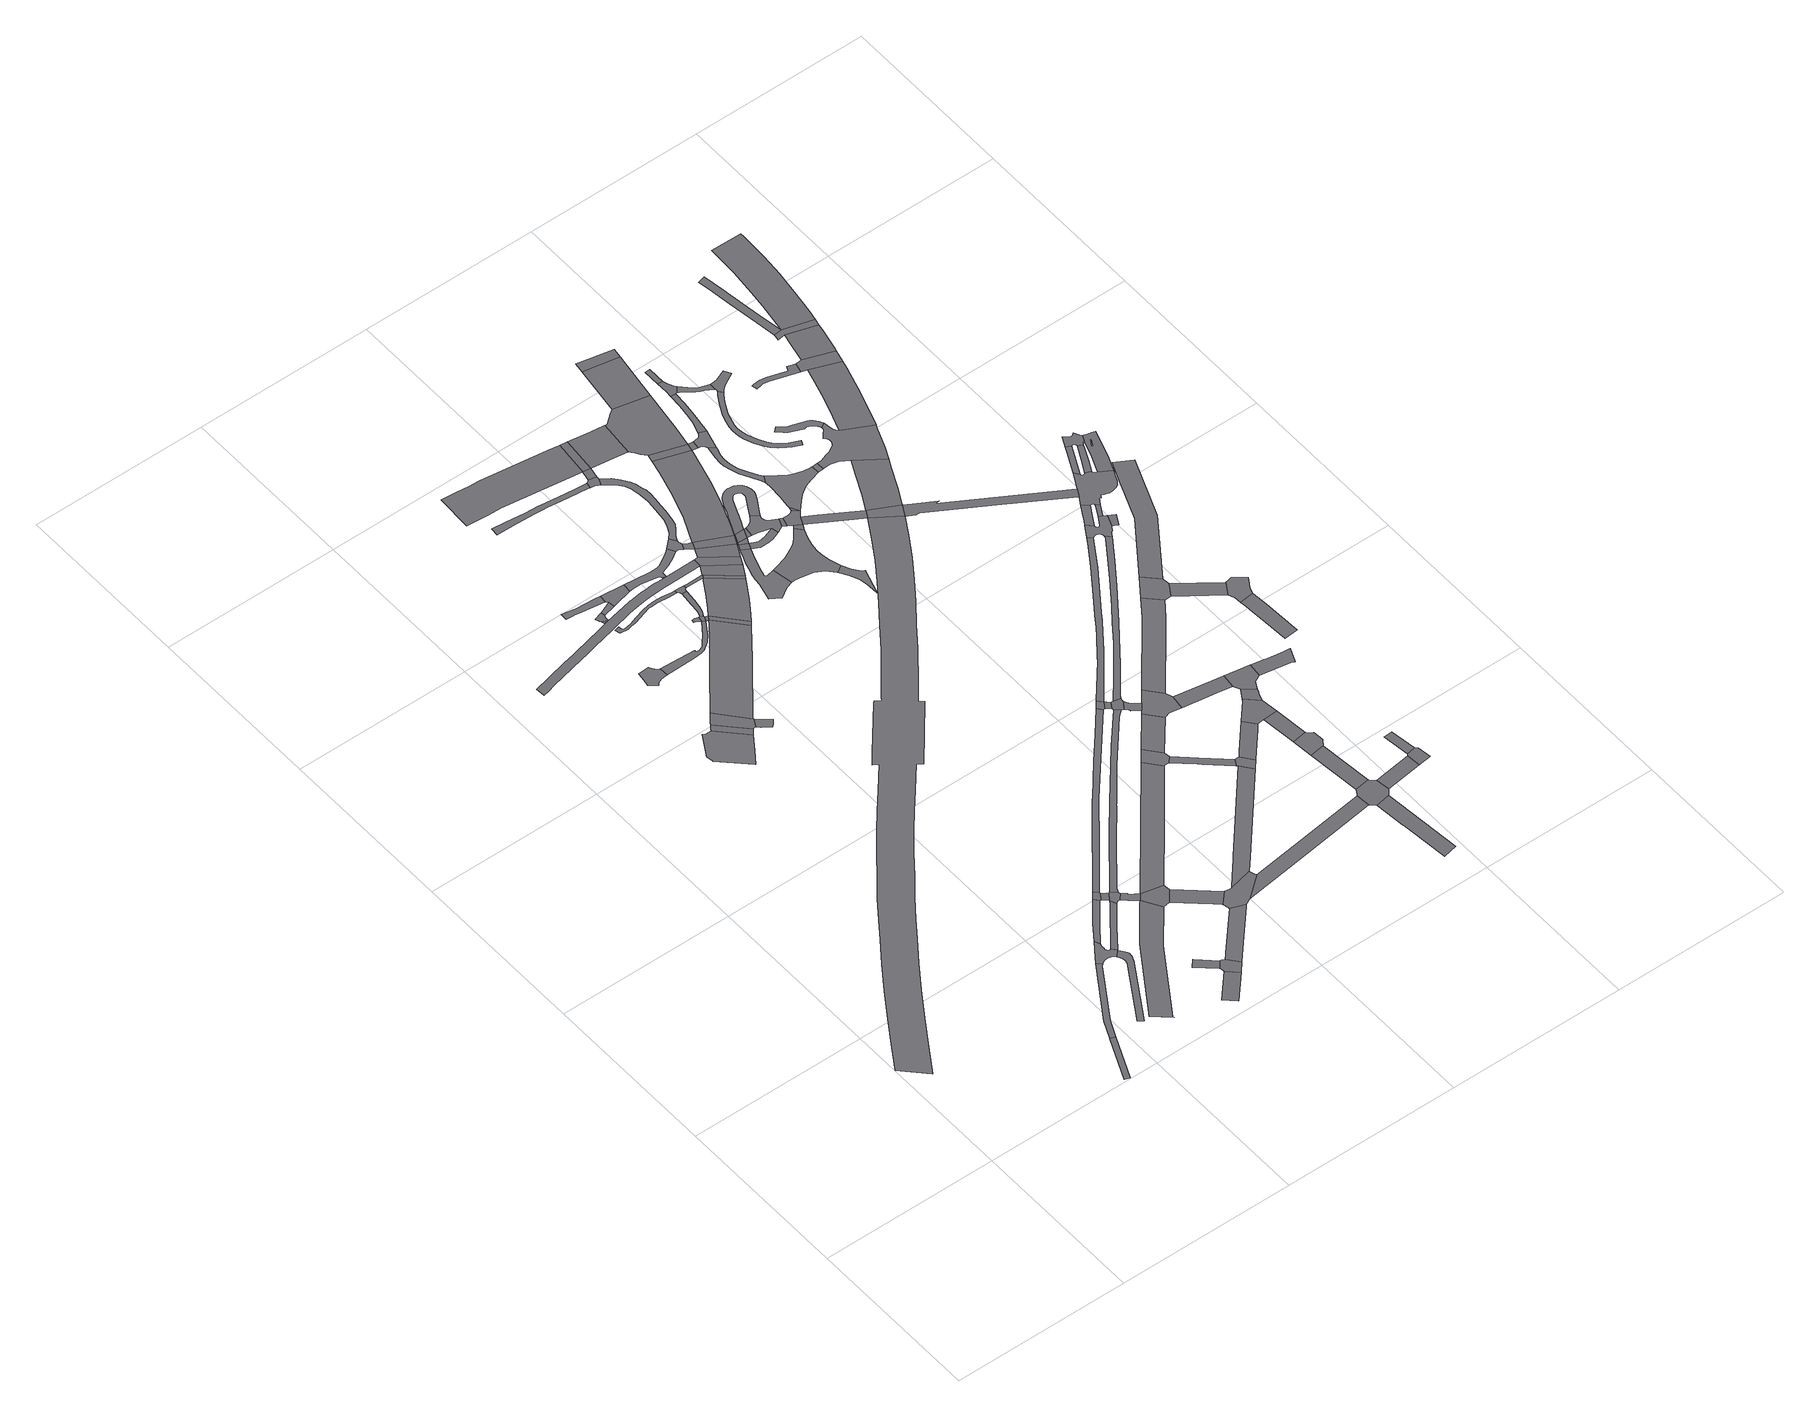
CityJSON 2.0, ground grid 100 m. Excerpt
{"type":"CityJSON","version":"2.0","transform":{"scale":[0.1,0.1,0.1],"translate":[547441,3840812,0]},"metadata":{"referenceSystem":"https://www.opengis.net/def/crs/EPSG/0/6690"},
"CityObjects":{
"road1":{"type":"Road","geometry":[{"type":"MultiSurface","lod":"1","boundaries":[[[0,1,2,3]]]}]},
"road2":{"type":"Road","attributes":{"RoadStructureAttribute.sectionType":"1"},"geometry":[{"type":"MultiSurface","lod":"1","boundaries":[[[4,5,6,0,3,7,8,9,10]]]}]},
"road3":{"type":"Road","attributes":{"RoadStructureAttribute.sectionType":"1"},"geometry":[{"type":"MultiSurface","lod":"1","boundaries":[[[11,12,13,14,15,16,17,18,19,20,21,22,23,24,25,26,27]]]}]},
"road4":{"type":"Road","geometry":[{"type":"MultiSurface","lod":"1","boundaries":[[[28,29,4,10,30,31,32,33,34,20,19,35,36,37,38,39,40,41,42,43,44,45,46]]]}]},
"road5":{"type":"Road","geometry":[{"type":"MultiSurface","lod":"1","boundaries":[[[47,48,49,50,51,52,53,54,55,56,57]]]}]},
"road6":{"type":"Road","attributes":{"function":"3","RoadStructureAttribute.sectionType":"1"},"geometry":[{"type":"MultiSurface","lod":"1","boundaries":[[[58,59,60,61,62,63,64,65,66,67]]]}]},
"road7":{"type":"Road","attributes":{"RoadStructureAttribute.sectionType":"1"},"geometry":[{"type":"MultiSurface","lod":"1","boundaries":[[[68,69,70,28,46,71,72,73,74,75]]]}]},
"road8":{"type":"Road","attributes":{"RoadStructureAttribute.sectionType":"1"},"geometry":[{"type":"MultiSurface","lod":"1","boundaries":[[[76,77,78,79]]]}]},
"road9":{"type":"Road","geometry":[{"type":"MultiSurface","lod":"1","boundaries":[[[80,81,82,83,84,36,35,85,86,87,88,89,90]]]}]},
"road10":{"type":"Road","attributes":{"RoadStructureAttribute.sectionType":"1"},"geometry":[{"type":"MultiSurface","lod":"1","boundaries":[[[91,92,57,56,93]]]}]},
"road11":{"type":"Road","attributes":{"RoadStructureAttribute.sectionType":"1"},"geometry":[{"type":"MultiSurface","lod":"1","boundaries":[[[94,95,91,93,96,97,98,99,100]]]}]},
"road12":{"type":"Road","geometry":[{"type":"MultiSurface","lod":"1","boundaries":[[[101,102,103,104]]]}]},
"road13":{"type":"Road","geometry":[{"type":"MultiSurface","lod":"1","boundaries":[[[105,106,107,108,109,110,111,112,113,114,115,116]]]}]},
"road14":{"type":"Road","geometry":[{"type":"MultiSurface","lod":"1","boundaries":[[[117,118,104,103,119,120,76,79,121,122]]]}]},
"road15":{"type":"Road","geometry":[{"type":"MultiSurface","lod":"1","boundaries":[[[123,124,68,75,125,126,127,128,129]]]}]},
"road16":{"type":"Road","attributes":{"function":"1","RoadStructureAttribute.sectionType":"7"},"geometry":[{"type":"MultiSurface","lod":"1","boundaries":[[[130,131,132,133,134,135,136,137,138,139,140,141,142,143,144,145,146,147,148,149,150,151,152,153,154,155,156,157,158,159,160,161,162,163,164,165,166,167,168,169,170,171,172,173,174,175,176,177,178,179,180,181,182,183,184,185,186,187,188,189,190,191]]]}]},
"road17":{"type":"Road","geometry":[{"type":"MultiSurface","lod":"1","boundaries":[[[192,193,194,195,196,99,98]]]}]},
"road18":{"type":"Road","geometry":[{"type":"MultiSurface","lod":"1","boundaries":[[[197,127,126,198,199,200]]]}]},
"road19":{"type":"Road","geometry":[{"type":"MultiSurface","lod":"1","boundaries":[[[201,202,200,199,203,204,80,90,205,206,207,208]]]}]},
"road20":{"type":"Road","geometry":[{"type":"MultiSurface","lod":"1","boundaries":[[[209,210,211,207,206,212,213,214,58,215]]]}]},
"road21":{"type":"Road","geometry":[{"type":"MultiSurface","lod":"1","boundaries":[[[216,217,218]]]}]},
"road22":{"type":"Road","attributes":{"RoadStructureAttribute.sectionType":"7"},"geometry":[{"type":"MultiSurface","lod":"1","boundaries":[[[219,220,221,222,223,224,225,226,227,228,229,230,231,232,233,234,235,236,237,238,239,240,241,242,243,244,245,246,247,248,249,250,251,252,253,254,255,256,257,258,259,260,261,262,263]]]}]},
"road23":{"type":"Road","geometry":[{"type":"MultiSurface","lod":"1","boundaries":[[[264,265,266,216,218,267,268]]]}]},
"road24":{"type":"Road","attributes":{"RoadStructureAttribute.sectionType":"1"},"geometry":[{"type":"MultiSurface","lod":"1","boundaries":[[[269,270,271,272,273,274,275,276,277,278]]]}]},
"road25":{"type":"Road","geometry":[{"type":"MultiSurface","lod":"1","boundaries":[[[215,58,67,279,280,281,282,283,284,285]]]}]},
"road26":{"type":"Road","attributes":{"RoadStructureAttribute.sectionType":"1"},"geometry":[{"type":"MultiSurface","lod":"1","boundaries":[[[286,287,288,122,121,289,290,291,292,293]]]}]},
"road27":{"type":"Road","attributes":{"RoadStructureAttribute.sectionType":"1"},"geometry":[{"type":"MultiSurface","lod":"1","boundaries":[[[294,295,264,268,296]]]}]},
"road28":{"type":"Road","attributes":{"RoadStructureAttribute.sectionType":"1"},"geometry":[{"type":"MultiSurface","lod":"1","boundaries":[[[297,298,299,300,301,302,303,304,305,116,115,306,307,308,309,310,311,312,313]]]}]},
"road29":{"type":"Road","attributes":{"RoadStructureAttribute.sectionType":"1"},"geometry":[{"type":"MultiSurface","lod":"1","boundaries":[[[314,315,316,317,318,94,100,319,320]]]}]},
"road30":{"type":"Road","attributes":{"RoadStructureAttribute.sectionType":"1"},"geometry":[{"type":"MultiSurface","lod":"1","boundaries":[[[282,281,321,322,323]]]}]},
"road31":{"type":"Road","attributes":{"RoadStructureAttribute.sectionType":"1"},"geometry":[{"type":"MultiSurface","lod":"1","boundaries":[[[324,325,326,327,328,329,330,331,332,333,334,335,336,337,338,339,340,341,342,343,344,345,346,347]]]}]},
"road32":{"type":"Road","geometry":[{"type":"MultiSurface","lod":"1","boundaries":[[[278,277,294,296,348,349,350]]]}]},
"road33":{"type":"Road","geometry":[{"type":"MultiSurface","lod":"1","boundaries":[[[351,352,353,354,297,355]]]}]},
"road34":{"type":"Road","geometry":[{"type":"MultiSurface","lod":"1","boundaries":[[[356,355,297,313,357,358]]]}]},
"road35":{"type":"Road","geometry":[{"type":"MultiSurface","lod":"1","boundaries":[[[357,313,359,314,360]]]}]},
"road36":{"type":"Road","geometry":[{"type":"MultiSurface","lod":"1","boundaries":[[[361,362,363,364,323,322,365,366,286,293,367,368]]]}]},
"road37":{"type":"Road","attributes":{"RoadStructureAttribute.sectionType":"1"},"geometry":[{"type":"MultiSurface","lod":"1","boundaries":[[[369,370,371,372,356,358,373,374,375,376]]]}]},
"road38":{"type":"Road","geometry":[{"type":"MultiSurface","lod":"1","boundaries":[[[360,314,320,377]]]}]},
"road39":{"type":"Road","geometry":[{"type":"MultiSurface","lod":"1","boundaries":[[[378,347,346,379,369,376,380,381,382]]]}]},
"road40":{"type":"Road","attributes":{"RoadStructureAttribute.sectionType":"1"},"geometry":[{"type":"MultiSurface","lod":"1","boundaries":[[[383,384,385,386,387,388,389,123,129,390,391,392,393,394,395]]]}]},
"road41":{"type":"Road","attributes":{"function":"3","RoadStructureAttribute.sectionType":"1"},"geometry":[{"type":"MultiSurface","lod":"1","boundaries":[[[396,397,215,285,398,399]]]}]},
"road42":{"type":"Road","attributes":{"RoadStructureAttribute.sectionType":"1"},"geometry":[{"type":"MultiSurface","lod":"1","boundaries":[[[400,401,402,403,404,405,406,350,349,407,408,409,410,411,412,413,414,415,416,417,418]]]}]},
"road43":{"type":"Road","attributes":{"RoadStructureAttribute.sectionType":"1"},"geometry":[{"type":"MultiSurface","lod":"1","boundaries":[[[419,420,421,422,423,424,425,426,427,428,429,430,431,432,433,434,435,436]]]}]},
"road44":{"type":"Road","geometry":[{"type":"MultiSurface","lod":"1","boundaries":[[[437,438,439,440,441,442,443,444,201,208,445,446,447,448,449,450,451,452,453,454,455]]]}]},
"road45":{"type":"Road","attributes":{"RoadStructureAttribute.sectionType":"1"},"geometry":[{"type":"MultiSurface","lod":"1","boundaries":[[[456,382,381,457,458,459]]]}]},
"road46":{"type":"Road","attributes":{"RoadStructureAttribute.sectionType":"1"},"geometry":[{"type":"MultiSurface","lod":"1","boundaries":[[[458,460,461,462,360,377,463,464,465,466]]]}]},
"road47":{"type":"Road","attributes":{"RoadStructureAttribute.sectionType":"1"},"geometry":[{"type":"MultiSurface","lod":"1","boundaries":[[[467,468,469,470,471,472,473,474,475,476]]]}]},
"road48":{"type":"Road","geometry":[{"type":"MultiSurface","lod":"1","boundaries":[[[459,458,466,477]]]}]},
"road49":{"type":"Road","geometry":[{"type":"MultiSurface","lod":"1","boundaries":[[[478,479,480,400,418,481,482,483,484,485,486]]]}]},
"road50":{"type":"Road","attributes":{"RoadStructureAttribute.sectionType":"1"},"geometry":[{"type":"MultiSurface","lod":"1","boundaries":[[[262,487,459,477,488,489]]]}]},
"road51":{"type":"Road","attributes":{"RoadStructureAttribute.sectionType":"1"},"geometry":[{"type":"MultiSurface","lod":"1","boundaries":[[[490,483,482,491,492]]]}]},
"road52":{"type":"Road","geometry":[{"type":"MultiSurface","lod":"1","boundaries":[[[493,494,263,262,489,495,496]]]}]},
"road53":{"type":"Road","attributes":{"RoadStructureAttribute.sectionType":"1"},"geometry":[{"type":"MultiSurface","lod":"1","boundaries":[[[497,498,499,500,363,362,501,502]]]}]},
"road54":{"type":"Road","geometry":[{"type":"MultiSurface","lod":"1","boundaries":[[[491,493,496,503]]]}]},
"road55":{"type":"Road","attributes":{"RoadStructureAttribute.sectionType":"1"},"geometry":[{"type":"MultiSurface","lod":"1","boundaries":[[[504,505,506,507,508,509,510,511,512,513,514,515,516,517,518,519,520,521,522,523,524,525,526,527]]]}]},
"road56":{"type":"Road","geometry":[{"type":"MultiSurface","lod":"1","boundaries":[[[528,529,436,435,530,531,532,533]]]}]},
"road57":{"type":"Road","attributes":{"RoadStructureAttribute.sectionType":"1"},"geometry":[{"type":"MultiSurface","lod":"1","boundaries":[[[534,535,536,368,367,537,538]]]}]},
"road58":{"type":"Road","attributes":{"RoadStructureAttribute.sectionType":"1"},"geometry":[{"type":"MultiSurface","lod":"1","boundaries":[[[539,540,541,542,543,544,545,546,547,548,549,550,551,552,532,531,553,554,555,556,557,558,559,560,561,562,563,564,478,486]]]}]},
"road59":{"type":"Road","geometry":[{"type":"MultiSurface","lod":"1","boundaries":[[[492,491,503,565]]]}]},
"road60":{"type":"Road","attributes":{"RoadStructureAttribute.sectionType":"1"},"geometry":[{"type":"MultiSurface","lod":"1","boundaries":[[[475,528,533,566]]]}]},
"road61":{"type":"Road","geometry":[{"type":"MultiSurface","lod":"1","boundaries":[[[567,396,399,568,569,570,571,572]]]}]},
"road62":{"type":"Road","geometry":[{"type":"MultiSurface","lod":"1","boundaries":[[[573,504,527,574]]]}]},
"road63":{"type":"Road","attributes":{"RoadStructureAttribute.sectionType":"7"},"geometry":[{"type":"MultiSurface","lod":"1","boundaries":[[[575,565,503,576]]]}]},
"road64":{"type":"Road","geometry":[{"type":"MultiSurface","lod":"1","boundaries":[[[476,475,566,577]]]}]},
"road65":{"type":"Road","attributes":{"RoadStructureAttribute.sectionType":"1"},"geometry":[{"type":"MultiSurface","lod":"1","boundaries":[[[576,573,574,578,579,580]]]}]},
"road66":{"type":"Road","geometry":[{"type":"MultiSurface","lod":"1","boundaries":[[[575,576,580,581,582]]]}]},
"road67":{"type":"Road","attributes":{"RoadStructureAttribute.sectionType":"7"},"geometry":[{"type":"MultiSurface","lod":"1","boundaries":[[[582,581,583,584,585]]]}]},
"road68":{"type":"Road","geometry":[{"type":"MultiSurface","lod":"1","boundaries":[[[586,587,588,589,590,591,518,517,592,593,594,595,596,597,598,599,600,601,602,603]]]}]},
"road69":{"type":"Road","attributes":{"RoadStructureAttribute.sectionType":"1"},"geometry":[{"type":"MultiSurface","lod":"1","boundaries":[[[604,605,606,607,574,527,608,609,610,611,612]]]}]},
"road70":{"type":"Road","attributes":{"RoadStructureAttribute.sectionType":"1"},"geometry":[{"type":"MultiSurface","lod":"1","boundaries":[[[613,570,569,614,615,616,617]]]}]},
"road71":{"type":"Road","attributes":{"RoadStructureAttribute.sectionType":"1"},"geometry":[{"type":"MultiSurface","lod":"1","boundaries":[[[618,619,620,621,622,492,565,623,624,625,626,627,628,629,630,631,632,633,634]]]}]},
"road72":{"type":"Road","attributes":{"function":"3","RoadStructureAttribute.sectionType":"1"},"geometry":[{"type":"MultiSurface","lod":"1","boundaries":[[[635,567,572,636]]]}]},
"road73":{"type":"Road","geometry":[{"type":"MultiSurface","lod":"1","boundaries":[[[637,383,395,638,639,640,641,642]]]}]},
"road74":{"type":"Road","attributes":{"RoadStructureAttribute.sectionType":"1"},"geometry":[{"type":"MultiSurface","lod":"1","boundaries":[[[643,577,566,644,645,646]]]}]},
"road75":{"type":"Road","attributes":{"RoadStructureAttribute.sectionType":"1"},"geometry":[{"type":"MultiSurface","lod":"1","boundaries":[[[647,648,649,650,651,652,653,597,596]]]}]},
"road76":{"type":"Road","attributes":{"RoadStructureAttribute.sectionType":"1"},"geometry":[{"type":"MultiSurface","lod":"1","boundaries":[[[654,642,641,655,656,657,658]]]}]},
"road77":{"type":"Road","geometry":[{"type":"MultiSurface","lod":"1","boundaries":[[[659,660,661,662,663,585,584,664,665,666,604,612,667,668,669,670,671,672,673,674,675]]]}]},
"road78":{"type":"Road","geometry":[{"type":"MultiSurface","lod":"1","boundaries":[[[676,677,658,657,678,679,437,455,680,681,682,683,684]]]}]},
"road79":{"type":"Road","attributes":{"RoadStructureAttribute.sectionType":"7"},"geometry":[{"type":"MultiSurface","lod":"1","boundaries":[[[685,686,687,688,689,690,691,692,693,694,695,696,697,698,699,700,701,702,703,704,705,706,707,708,709,710,575,582,711,712,713,714,715,716,717,718,719,720,721,722,723,724,725,726,659,675]]]}]},
"road80":{"type":"Road","attributes":{"RoadStructureAttribute.sectionType":"1"},"geometry":[{"type":"MultiSurface","lod":"1","boundaries":[[[727,728,729,730,681,680,731,732,733,734,735,736]]]}]},
"road81":{"type":"Road","geometry":[{"type":"MultiSurface","lod":"1","boundaries":[[[617,616,497,502,737,738]]]}]},
"road82":{"type":"Road","geometry":[{"type":"MultiSurface","lod":"1","boundaries":[[[739,668,667,740,741]]]}]},
"road83":{"type":"Road","attributes":{"RoadStructureAttribute.sectionType":"1"},"geometry":[{"type":"MultiSurface","lod":"1","boundaries":[[[742,586,603,743]]]}]},
"road84":{"type":"Road","geometry":[{"type":"MultiSurface","lod":"1","boundaries":[[[744,745,746,741,740,742,743,747,748]]]}]},
"road85":{"type":"Road","geometry":[{"type":"MultiSurface","lod":"1","boundaries":[[[749,736,735,635,636,750,751,752,753,754,755]]]}]},
"road86":{"type":"Road","geometry":[{"type":"MultiSurface","lod":"1","boundaries":[[[756,618,634,757]]]}]},
"road87":{"type":"Road","attributes":{"RoadStructureAttribute.sectionType":"1"},"geometry":[{"type":"MultiSurface","lod":"1","boundaries":[[[758,744,748]]]}]},
"road88":{"type":"Road","attributes":{"RoadStructureAttribute.sectionType":"1"},"geometry":[{"type":"MultiSurface","lod":"1","boundaries":[[[759,760,761,738,737,762,763,764]]]}]},
"road89":{"type":"Road","attributes":{"RoadStructureAttribute.sectionType":"1"},"geometry":[{"type":"MultiSurface","lod":"1","boundaries":[[[765,766,767,768,769,770,771,772,773]]]}]},
"road90":{"type":"Road","geometry":[{"type":"MultiSurface","lod":"1","boundaries":[[[774,775,776,777,646,645,778,779,756,757,780,781]]]}]},
"road91":{"type":"Road","attributes":{"RoadStructureAttribute.sectionType":"1"},"geometry":[{"type":"MultiSurface","lod":"1","boundaries":[[[757,634,782,783]]]}]},
"road92":{"type":"Road","attributes":{"RoadStructureAttribute.sectionType":"7"},"geometry":[{"type":"MultiSurface","lod":"1","boundaries":[[[784,785,747,743,786,787,130,788]]]}]},
"road93":{"type":"Road","geometry":[{"type":"MultiSurface","lod":"1","boundaries":[[[789,790,791,792,534,538,793,766,765,794,795,796]]]}]},
"road94":{"type":"Road","attributes":{"RoadStructureAttribute.sectionType":"1"},"geometry":[{"type":"MultiSurface","lod":"1","boundaries":[[[797,798,799,800,801,802,803,804,805,806,807,808,809,810,811,812,813,814]]]}]},
"road95":{"type":"Road","attributes":{"RoadStructureAttribute.sectionType":"1"},"geometry":[{"type":"MultiSurface","lod":"1","boundaries":[[[815,816,791,790]]]}]},
"road96":{"type":"Road","geometry":[{"type":"MultiSurface","lod":"1","boundaries":[[[817,818,819,820,821,783,782,822,823,797,814,824,825]]]}]},
"road97":{"type":"Road","geometry":[{"type":"MultiSurface","lod":"1","boundaries":[[[826,827,828,829,830,831,806,805,832,833,834,758,748,835,836,837,838,839,840]]]}]},
"road98":{"type":"Road","attributes":{"RoadStructureAttribute.sectionType":"1"},"geometry":[{"type":"MultiSurface","lod":"1","boundaries":[[[841,752,751,842,843,844,845,846]]]}]},
"road99":{"type":"Road","geometry":[{"type":"MultiSurface","lod":"1","boundaries":[[[847,848,849,816,815,850,851,852]]]}]},
"road100":{"type":"Road","attributes":{"RoadStructureAttribute.sectionType":"1"},"geometry":[{"type":"MultiSurface","lod":"1","boundaries":[[[853,854,759,764,855,856,857]]]}]},
"road101":{"type":"Road","attributes":{"RoadStructureAttribute.sectionType":"1"},"geometry":[{"type":"MultiSurface","lod":"1","boundaries":[[[856,855,858,849,848]]]}]},
"road102":{"type":"Road","attributes":{"RoadStructureAttribute.sectionType":"1"},"geometry":[{"type":"MultiSurface","lod":"1","boundaries":[[[859,774,781,860,861,862]]]}]},
"road103":{"type":"Road","attributes":{"RoadStructureAttribute.sectionType":"1"},"geometry":[{"type":"MultiSurface","lod":"1","boundaries":[[[863,864,865,866,817,825,867,868,869]]]}]},
"road104":{"type":"Road","attributes":{"RoadStructureAttribute.sectionType":"1"},"geometry":[{"type":"MultiSurface","lod":"1","boundaries":[[[870,871,872,873,874,875,876,877,878,637,642,879,880,881,882,883,884]]]}]},
"road105":{"type":"Road","geometry":[{"type":"MultiSurface","lod":"1","boundaries":[[[788,130,191,885]]]}]},
"road106":{"type":"Road","attributes":{"RoadStructureAttribute.sectionType":"1"},"geometry":[{"type":"MultiSurface","lod":"1","boundaries":[[[886,796,795,887]]]}]},
"road107":{"type":"Road","attributes":{"function":"3","RoadStructureAttribute.sectionType":"1"},"geometry":[{"type":"MultiSurface","lod":"1","boundaries":[[[888,889,749,755,890,891,892]]]}]},
"road108":{"type":"Road","geometry":[{"type":"MultiSurface","lod":"1","boundaries":[[[893,859,862,894]]]}]},
"road109":{"type":"Road","geometry":[{"type":"MultiSurface","lod":"1","boundaries":[[[895,896,853,857,897,898,899,900,901]]]}]},
"road110":{"type":"Road","attributes":{"RoadStructureAttribute.sectionType":"1"},"geometry":[{"type":"MultiSurface","lod":"1","boundaries":[[[902,903,840,839,904]]]}]},
"road111":{"type":"Road","geometry":[{"type":"MultiSurface","lod":"1","boundaries":[[[905,906,907,908,909,910,911,912,684,683,913,914,915,916,917,918,919]]]}]},
"road112":{"type":"Road","geometry":[{"type":"MultiSurface","lod":"1","boundaries":[[[920,921,863,869,922,923,924,925,926,927,928]]]}]},
"road113":{"type":"Road","geometry":[{"type":"MultiSurface","lod":"1","boundaries":[[[929,930,920,928]]]}]},
"road114":{"type":"Road","geometry":[{"type":"MultiSurface","lod":"1","boundaries":[[[846,845,931,895,901,932,933,934,935,936,937]]]}]},
"road115":{"type":"Road","attributes":{"RoadStructureAttribute.sectionType":"1"},"geometry":[{"type":"MultiSurface","lod":"1","boundaries":[[[938,939,940,941,942,943,944,945,946,947,948,949,950,951,952,953,954,955,956,957,958,959,960,961,962,963,964,965,966,967,968,969]]]}]},
"road116":{"type":"Road","attributes":{"function":"1","RoadStructureAttribute.sectionType":"7"},"geometry":[{"type":"MultiSurface","lod":"1","boundaries":[[[970,971,972,973,788,885,974,975,976,977]]]}]},
"road117":{"type":"Road","attributes":{"RoadStructureAttribute.sectionType":"1"},"geometry":[{"type":"MultiSurface","lod":"1","boundaries":[[[978,979,980,981,924,923,982,983,984,985,986,987,988,989,990,991]]]}]},
"road118":{"type":"Road","geometry":[{"type":"MultiSurface","lod":"1","boundaries":[[[992,993,886,887,994,995]]]}]},
"road119":{"type":"Road","geometry":[{"type":"MultiSurface","lod":"1","boundaries":[[[996,997,993,992]]]}]},
"road120":{"type":"Road","attributes":{"RoadStructureAttribute.sectionType":"1"},"geometry":[{"type":"MultiSurface","lod":"1","boundaries":[[[998,999,1000,1001,1002,1003,1004,1005,1006,1007,1008,1009,1010,1011,1012,1013,1014,1015,1016,1017,1018,1019,1020]]]}]},
"road121":{"type":"Road","geometry":[{"type":"MultiSurface","lod":"1","boundaries":[[[1021,1022,1023,1024,1020,1019,1025,1026,1027,1028,1029,1030,1031,1032,1033,1034,902,904,1035,1036,970,977,1037,1038,1039,1040]]]}]},
"road122":{"type":"Road","geometry":[{"type":"MultiSurface","lod":"1","boundaries":[[[1041,1042,1043,1044,1045,1046,1047,991,990,1048,938,969]]]}]},
"road123":{"type":"Road","attributes":{"RoadStructureAttribute.sectionType":"1"},"geometry":[{"type":"MultiSurface","lod":"1","boundaries":[[[1049,1050,1051,1052,1053,1054,937,936,1055,1056,1057]]]}]},
"road124":{"type":"Road","geometry":[{"type":"MultiSurface","lod":"1","boundaries":[[[1058,888,892,1059,1060,1061,1062,1063,1064,1065]]]}]},
"road125":{"type":"Road","attributes":{"RoadStructureAttribute.sectionType":"7"},"geometry":[{"type":"MultiSurface","lod":"1","boundaries":[[[1066,1067,1068,1069,885,191,1070,1071,1072,1073,1074,1075,1076,1077,1078]]]}]},
"road126":{"type":"Road","attributes":{"RoadStructureAttribute.sectionType":"1"},"geometry":[{"type":"MultiSurface","lod":"1","boundaries":[[[1079,1080,1081,1082,1083,1084,1085,1086,1087,1088,1089,1090,1091]]]}]},
"road127":{"type":"Road","attributes":{"RoadStructureAttribute.sectionType":"1"},"geometry":[{"type":"MultiSurface","lod":"1","boundaries":[[[1062,1061,1092,1093]]]}]},
"road128":{"type":"Road","geometry":[{"type":"MultiSurface","lod":"1","boundaries":[[[1094,1095,1096,1097,1098,1099,1100,1101,870,884,1102,1103,1104,1105,1106,1107,1108,1109,905,919,1110,1111,1112,1113,1114]]]}]},
"road129":{"type":"Road","attributes":{"function":"1","RoadStructureAttribute.sectionType":"7"},"geometry":[{"type":"MultiSurface","lod":"1","boundaries":[[[1115,1116,1117,1118,1119,1040,1039,1120,1121,1122,1123]]]}]},
"road130":{"type":"Road","attributes":{"RoadStructureAttribute.sectionType":"1"},"geometry":[{"type":"MultiSurface","lod":"1","boundaries":[[[1124,1125,1126,1127,1128,1129,1130,1131]]]}]},
"road131":{"type":"Road","attributes":{"RoadStructureAttribute.sectionType":"1"},"geometry":[{"type":"MultiSurface","lod":"1","boundaries":[[[1132,1133,1134,1101,1100,1135,1136]]]}]},
"road132":{"type":"Road","geometry":[{"type":"MultiSurface","lod":"1","boundaries":[[[1137,1138,1093,1092,1139,1126,1125,1140,1141,1142]]]}]},
"road133":{"type":"Road","geometry":[{"type":"MultiSurface","lod":"1","boundaries":[[[1143,1144,1145,1113,1112]]]}]},
"road134":{"type":"Road","geometry":[{"type":"MultiSurface","lod":"1","boundaries":[[[1146,1147,1094,1114,1148]]]}]},
"road135":{"type":"Road","geometry":[{"type":"MultiSurface","lod":"1","boundaries":[[[1149,1150,1151,1091,1090,1115,1123,1152]]]}]},
"road136":{"type":"Road","attributes":{"function":"3","RoadStructureAttribute.sectionType":"1"},"geometry":[{"type":"MultiSurface","lod":"1","boundaries":[[[1153,1154,1155,1156,1058,1065,1157,1158]]]}]},
"road137":{"type":"Road","geometry":[{"type":"MultiSurface","lod":"1","boundaries":[[[1159,1160,1161,1149,1152,1162,1163,1164]]]}]},
"road138":{"type":"Road","attributes":{"RoadStructureAttribute.sectionType":"1"},"geometry":[{"type":"MultiSurface","lod":"1","boundaries":[[[1165,1166,1167,1168,1169,1170,1171,1172,1173,1174]]]}]},
"road139":{"type":"Road","geometry":[{"type":"MultiSurface","lod":"1","boundaries":[[[1175,1078,1077,1132,1136,1176,1177,1178,1179,1146,1148,1180,1181,1182,1183,1184,1185,1186,1187,1188,1189,1190,1191,1192,1193,1194,1195,1196,1197,1198,1199,1200,1201,1202,1203,1204,1205,1206,1207,1208,1209,1210,1211,1212]]]}]},
"road140":{"type":"Road","geometry":[{"type":"MultiSurface","lod":"1","boundaries":[[[1174,1173,1213,1214,1159,1164,1215]]]}]},
"road141":{"type":"Road","attributes":{"RoadStructureAttribute.sectionType":"1"},"geometry":[{"type":"MultiSurface","lod":"1","boundaries":[[[1216,1217,1218,1175,1212,1219,1220,1221,1222]]]}]},
"road142":{"type":"Road","geometry":[{"type":"MultiSurface","lod":"1","boundaries":[[[1223,1224,1225,1201,1200,1226,1227,1228,1229,1230,1231]]]}]},
"road143":{"type":"Road","attributes":{"function":"1","RoadStructureAttribute.sectionType":"7"},"geometry":[{"type":"MultiSurface","lod":"1","boundaries":[[[1232,1233,1234,1235,1236,1237,1174,1215,1238,1239,1240,1241,1242,1243]]]}]},
"road144":{"type":"Road","geometry":[{"type":"MultiSurface","lod":"1","boundaries":[[[1244,1216,1222,1245,1246,1247,1248,1249,1250,1251,1252,1223,1231,1253,1254,1255,1256,1257,1258,1259,1260,1261,1262,1263,1264,1265,1266]]]}]},
"road145":{"type":"Road","geometry":[{"type":"MultiSurface","lod":"1","boundaries":[[[1267,1268,1195,1194,1269,1270,1271,1272,1273,1274,1275,1259,1258],[1276,1277,1278,1279]]]}]}
},
"vertices":[
[925,264,0],[815,16,0],[842,6,0],[953,254,0],
[1172,679,0],[971,368,0],[926,266,0],[998,353,0],[1174,629,0],[1185,646,0],[1195,657,0],
[1323,581,0],[1330,595,0],[1334,605,0],[1336,622,0],[1336,625,0],[1335,634,0],[1332,642,0],[1328,650,0],[1304,679,0],[1278,649,0],[1287,634,0],[1292,621,0],[1293,607,0],[1289,588,0],[1280,571,0],[1096,268,0],[1122,250,0],
[1253,794,0],[1195,714,0],[1210,666,0],[1223,669,0],[1239,669,0],[1256,666,0],[1268,658,0],[1305,681,0],[1285,707,0],[1282,706,0],[1276,704,0],[1271,707,0],[1266,711,0],[1264,715,0],[1262,723,0],[1262,733,0],[1262,746,0],[1264,753,0],[1267,763,0],
[645,2975,0],[640,2975,0],[627,2985,0],[556,2859,0],[557,2854,0],[561,2822,0],[562,2818,0],[707,2676,0],[756,2747,0],[816,2832,0],[676,2978,0],
[1587,863,0],[1573,846,0],[1463,710,0],[1411,646,0],[1160,257,0],[1245,177,0],[1242,184,0],[1465,527,0],[1491,567,0],[1647,760,0],
[1417,1008,0],[1336,908,0],[1322,891,0],[1293,799,0],[1310,822,0],[1351,874,0],[1430,973,0],[1439,982,0],
[1614,259,0],[1491,124,0],[1551,69,0],[1674,205,0],
[1474,950,0],[1461,933,0],[1378,827,0],[1377,825,0],[1357,799,0],[1350,740,0],[1394,798,0],[1398,803,0],[1405,813,0],[1461,883,0],[1489,918,0],
[697,3008,0],[685,2990,0],[838,2862,0],
[744,3068,0],[705,3019,0],[840,2863,0],[851,2867,0],[856,2865,0],[881,2911,0],[877,2915,0],
[1547,413,0],[1513,375,0],[1611,287,0],[1641,326,0],
[720,3443,0],[705,3463,0],[697,3480,0],[635,3477,0],[630,3427,0],[623,3392,0],[663,3358,0],[673,3370,0],[696,3380,0],[713,3385,0],[736,3386,0],[735,3436,0],
[1651,323,0],[1646,325,0],[1612,286,0],[1614,284,0],[1719,255,0],[1667,317,0],
[1447,1045,0],[1430,1024,0],[1442,983,0],[1444,982,0],[1468,1016,0],[1466,1019,0],[1467,1022,0],
[2105,3577,0],[2097,3564,0],[2094,3559,0],[2035,3461,0],[1963,3343,0],[1885,3232,0],[1806,3119,0],[1722,3006,0],[1628,2880,0],[1497,2716,0],[1443,2646,0],[1426,2623,0],[1412,2634,0],[1398,2645,0],[1388,2634,0],[1184,2390,0],[1136,2332,0],[1147,2325,0],[1164,2313,0],[1055,2185,0],[969,2082,0],[890,1989,0],[801,1878,0],[707,1755,0],[623,1649,0],[542,1538,0],[470,1437,0],[377,1309,0],[281,1171,0],[180,1017,0],[81,864,0],[2,737,0],[129,610,0],[220,756,0],[318,910,0],[419,1063,0],[515,1202,0],[609,1330,0],[680,1431,0],[762,1541,0],[846,1647,0],[939,1771,0],[1028,1882,0],[1107,1975,0],[1194,2078,0],[1302,2204,0],[1316,2194,0],[1330,2184,0],[1338,2193,0],[1447,2325,0],[1584,2492,0],[1575,2501,0],[1562,2514,0],[1633,2605,0],[1767,2774,0],[1860,2902,0],[1947,3015,0],[2030,3131,0],[2109,3247,0],[2186,3370,0],[2244,3468,0],[2249,3477,0],
[876,2847,0],[919,2813,0],[935,2832,0],[951,2851,0],[908,2885,0],
[1486,1001,0],[1460,969,0],[1475,958,0],[1498,990,0],
[1508,993,0],[1503,990,0],[1475,954,0],[1475,953,0],[1503,926,0],[1513,924,0],[1542,957,0],[1537,967,0],
[1593,910,0],[1568,927,0],[1567,935,0],[1538,904,0],[1543,899,0],[1565,880,0],[1612,894,0],
[706,3845,0],[709,3828,0],[735,3834,0],
[1184,3880,0],[1078,3879,0],[1055,3879,0],[1030,3879,0],[999,3876,0],[969,3874,0],[934,3870,0],[914,3867,0],[890,3863,0],[851,3856,0],[810,3847,0],[729,3828,0],[660,3811,0],[586,3793,0],[490,3770,0],[472,3766,0],[403,3749,0],[290,3723,0],[197,3700,0],[200,3648,0],[232,3656,0],[275,3667,0],[345,3684,0],[408,3699,0],[484,3717,0],[501,3721,0],[506,3722,0],[585,3742,0],[652,3758,0],[707,3771,0],[757,3783,0],[812,3796,0],[840,3803,0],[871,3809,0],[906,3815,0],[941,3820,0],[956,3822,0],[980,3825,0],[1009,3828,0],[1042,3830,0],[1076,3829,0],[1162,3830,0],[1287,3833,0],[1293,3833,0],[1296,3881,0],
[738,3891,0],[691,3875,0],[699,3853,0],[736,3858,0],[743,3868,0],
[775,3979,0],[662,3987,0],[654,3989,0],[585,4002,0],[584,3962,0],[623,3959,0],[627,3959,0],[673,3952,0],[798,3934,0],[801,3976,0],
[1653,761,0],[1663,762,0],[1686,766,0],[1739,831,0],[1736,858,0],[1736,863,0],[1735,868,0],
[1886,558,0],[1694,347,0],[1685,337,0],[1744,283,0],[1775,318,0],[1954,517,0],[1958,521,0],[1965,529,0],
[808,3921,0],[758,3898,0],[814,3886,0],
[1077,3552,0],[1027,3479,0],[993,3441,0],[978,3423,0],[953,3415,0],[940,3415,0],[933,3418,0],[935,3428,0],[810,3434,0],[906,3390,0],[951,3395,0],[971,3400,0],[985,3411,0],[1015,3431,0],[1045,3466,0],[1067,3499,0],[1092,3539,0],
[1109,3538,0],[1091,3512,0],[1033,3436,0],[891,3257,0],[756,3084,0],[1110,3210,0],[1244,3385,0],
[1845,628,0],[1878,598,0],[1934,657,0],
[1084,3784,0],[1027,3791,0],[979,3793,0],[944,3790,0],[909,3782,0],[847,3764,0],[807,3749,0],[780,3744,0],[760,3743,0],[752,3746,0],[747,3768,0],[720,3761,0],[727,3736,0],[730,3733,0],[775,3729,0],[800,3734,0],[827,3739,0],[892,3760,0],[937,3773,0],[954,3773,0],[992,3776,0],[1057,3769,0],[1099,3767,0],[1100,3783,0],
[828,3889,0],[930,3915,0],[934,3963,0],
[1064,3586,0],[1046,3586,0],[1044,3569,0],[1061,3564,0],[1081,3579,0],
[1089,3582,0],[1106,3567,0],[1106,3574,0],
[1099,3539,0],[1124,3559,0],
[2114,663,0],[2107,684,0],[1975,654,0],[1967,654,0],[1884,567,0],[1885,559,0],[2000,546,0],[2120,644,0],
[1115,3747,0],[1105,3667,0],[1103,3622,0],[1096,3594,0],[1119,3600,0],[1128,3632,0],[1135,3682,0],[1140,3745,0],
[1260,3405,0],
[1129,3782,0],[1109,3762,0],[1144,3760,0],[1152,3765,0],[1152,3781,0],
[2189,1950,0],[2081,1821,0],[1970,1695,0],[1821,1516,0],[1813,1507,0],[1744,1424,0],[1459,1061,0],[1670,1277,0],[1832,1482,0],[1836,1487,0],[1839,1491,0],[2047,1734,0],[2210,1922,0],
[2141,1548,0],[1627,913,0],[1982,1175,0],[2213,1463,0],
[1235,4016,0],[1217,4000,0],[1170,3970,0],[1145,3955,0],[1125,3949,0],[1085,3949,0],[1003,3956,0],[958,3918,0],[1003,3916,0],[1091,3902,0],[1101,3897,0],[1106,3882,0],[1126,3882,0],[1126,3905,0],[1128,3910,0],[1175,3927,0],[1197,3939,0],[1215,3948,0],[1260,3976,0],
[1134,4587,0],[1045,4597,0],[949,4608,0],[935,4609,0],[859,4614,0],[751,4626,0],[669,4632,0],[666,4587,0],[716,4588,0],[786,4586,0],[889,4582,0],[933,4578,0],[966,4575,0],[1033,4567,0],[1081,4561,0],[1187,4550,0],[1197,4548,0],[1201,4580,0],
[2249,1893,0],[2095,1717,0],[1937,1529,0],[1870,1448,0],[1865,1440,0],[1863,1438,0],[1861,1435,0],[1752,1302,0],[1542,977,0],[1548,991,0],[1739,1234,0],[1875,1402,0],[1880,1409,0],[1885,1414,0],[1899,1432,0],[2040,1606,0],[2243,1841,0],[2266,1861,0],[2276,1869,0],
[1174,3780,0],[1204,3765,0],[1255,3764,0],[1264,3781,0],
[1248,3752,0],[1203,3678,0],[1154,3602,0],[1286,3439,0],[1341,3521,0],[1400,3617,0],[1410,3634,0],
[1188,4859,0],[815,4910,0],[755,4913,0],[688,4920,0],[598,4929,0],[588,4721,0],[708,4713,0],[789,4711,0],[1234,4650,0],[1253,4850,0],
[1420,3651,0],
[1283,4061,0],[1272,4048,0],[1260,4038,0],[1275,3978,0],[1297,3963,0],[1312,3996,0],[1309,4006,0],[1307,4011,0],[1309,4026,0],
[1284,3817,0],[1433,3675,0],[1455,3714,0],
[1332,3982,0],[1341,3934,0],[1357,3972,0],
[1318,3882,0],[1305,3882,0],[1461,3724,0],[1480,3762,0],
[2487,1243,0],[2109,808,0],[2096,793,0],[2024,710,0],[2169,755,0],[2538,1179,0],
[1516,3835,0],
[1506,3795,0],[1501,3784,0],[1485,3743,0],[1472,3710,0],[1461,3676,0],[1450,3639,0],[1442,3603,0],[1439,3563,0],[1435,3546,0],[1415,3467,0],[1468,3430,0],[1495,3448,0],[1530,3469,0],[1565,3479,0],[1546,3595,0],[1506,3586,0],[1490,3592,0],[1493,3606,0],[1499,3628,0],[1507,3656,0],[1517,3685,0],[1528,3716,0],[1540,3747,0],[1548,3768,0],
[1221,4593,0],[1216,4585,0],[1222,4543,0],[1247,4531,0],[1264,4566,0],[1264,4583,0],
[2808,743,0],[2806,742,0],[2373,680,0],[2385,601,0],[2815,663,0],
[1321,4054,0],[1337,4073,0],[1346,4084,0],[1366,4114,0],[1375,4152,0],[1385,4210,0],[1386,4222,0],[1396,4335,0],[1396,4372,0],[1388,4394,0],[1378,4434,0],[1367,4459,0],[1342,4496,0],[1312,4531,0],[1279,4508,0],[1305,4484,0],[1333,4451,0],[1345,4422,0],[1353,4377,0],[1359,4309,0],[1352,4249,0],[1349,4226,0],[1343,4174,0],[1328,4126,0],[1309,4089,0],[1307,4087,0],
[1540,3884,0],
[1277,4644,0],
[2193,1612,0],[2220,1464,0],[2241,1465,0],[2268,1495,0],[2266,1519,0],[2265,1527,0],
[1519,3825,0],[1563,3802,0],
[1545,3885,0],[1523,3835,0],
[1295,4844,0],
[1564,3804,0],[1567,3810,0],[1578,3834,0],
[1578,3835,0],[1599,3885,0],
[1583,3834,0],[1607,3833,0],[1610,3885,0],
[1788,3743,0],[1743,3688,0],[1718,3663,0],[1671,3637,0],[1636,3622,0],[1573,3602,0],[1590,3482,0],[1627,3477,0],[1687,3463,0],[1738,3436,0],[1775,3394,0],[1815,3419,0],[1797,3479,0],[1787,3531,0],[1786,3569,0],[1793,3611,0],[1803,3656,0],[1820,3704,0],
[1706,3808,0],[1650,3788,0],[1634,3784,0],[1609,3779,0],[1590,3747,0],[1647,3748,0],[1670,3752,0],[1685,3757,0],[1715,3768,0],
[2371,1402,0],[2344,1372,0],[2361,1357,0],[2480,1250,0],[2499,1285,0],
[1531,4496,0],[1513,4416,0],[1479,4291,0],[1429,4141,0],[1422,4121,0],[1546,3900,0],[1562,3935,0],[1582,3983,0],[1583,3985,0],[1586,3991,0],[1586,3993,0],[1607,4048,0],[1630,4111,0],[1632,4117,0],[1662,4207,0],[1718,4414,0],[1722,4434,0],
[2336,1788,0],[2409,1702,0],
[2220,1988,0],[2212,1924,0],[2216,1925,0],[2218,1925,0],[2221,1924,0],[2244,1960,0],
[1422,4826,0],[1424,4623,0],[1481,4615,0],[1500,4815,0],
[1806,3344,0],[1829,3294,0],[1837,3249,0],[1840,3174,0],[1884,3322,0],[1869,3330,0],[1838,3372,0],
[2253,1952,0],[2225,1921,0],[2227,1920,0],[2247,1904,0],[2268,1939,0],
[1677,3938,0],[1666,3920,0],[1660,3912,0],[1651,3901,0],[1630,3890,0],[1635,3829,0],[1668,3821,0],[1697,3811,0],[1751,3788,0],[1771,3835,0],[1741,3851,0],[1728,3858,0],[1722,3863,0],[1716,3871,0],[1712,3882,0],[1711,3893,0],[1714,3906,0],
[2279,1935,0],[2274,1937,0],[2250,1899,0],[2250,1896,0],[2288,1864,0],[2318,1904,0],[2318,1917,0],[2320,1927,0],[2282,1936,0],
[1725,3925,0],[1767,3994,0],[1782,4023,0],[1786,4033,0],[1789,4045,0],[1790,4055,0],[1789,4067,0],[1786,4078,0],[1780,4092,0],[1769,4110,0],[1753,4124,0],[1736,4132,0],[1719,4136,0],[1700,4137,0],[1684,4133,0],[1667,4126,0],[1656,4118,0],[1647,4108,0],[1639,4098,0],[1631,4083,0],[1624,4067,0],[1605,4020,0],[1591,3991,0],[1590,3990,0],[1586,3981,0],[1557,3912,0],[1604,3898,0],[1622,3937,0],[1633,3962,0],[1637,3971,0],[1645,3991,0],[1677,4066,0],[1682,4074,0],[1688,4081,0],[1697,4086,0],[1708,4088,0],[1720,4086,0],[1730,4079,0],[1738,4070,0],[1740,4058,0],[1740,4045,0],[1707,3989,0],
[2371,1847,0],[2361,1855,0],[2338,1872,0],[2335,1877,0],[2306,1844,0],[2308,1837,0],[2331,1822,0],[2344,1812,0],[2350,1806,0],[2379,1841,0],
[2576,1222,0],[2525,1285,0],
[1780,3830,0],[1774,3774,0],[1787,3826,0],
[1801,3759,0],[1837,3737,0],
[1851,3839,0],[1839,3829,0],[1824,3824,0],[1859,3782,0],[1884,3812,0],
[2432,1907,0],[2442,1713,0],[2509,1702,0],[2518,1782,0],[2511,1803,0],[2507,1816,0],[2505,1821,0],
[1540,4537,0],[1730,4476,0],
[1854,3861,0],
[2676,1458,0],[2643,1420,0],[2548,1312,0],[2609,1260,0],[2702,1367,0],[2726,1394,0],
[2926,653,0],[2843,637,0],[2861,463,0],[2861,462,0],[2867,408,0],[2867,407,0],[2890,186,0],[2891,182,0],[2971,199,0],
[1592,4875,0],[1564,4853,0],[1540,4835,0],[1513,4814,0],[1502,4588,0],[1518,4566,0],[1753,4594,0],[1788,4831,0],
[1757,4428,0],[1762,4473,0],
[2084,3647,0],[1931,3740,0],[1922,3686,0],[2047,3612,0],[2128,3621,0],
[2932,770,0],[2911,789,0],[2830,777,0],[2814,752,0],[2824,655,0],[2942,673,0],[2952,684,0],[2941,763,0],
[1793,4399,0],[1781,4331,0],[1777,4288,0],[1779,4261,0],[1790,4219,0],[1803,4176,0],[1836,4119,0],[1856,4082,0],[1866,4057,0],[1888,4094,0],[1871,4117,0],[1845,4159,0],[1822,4209,0],[1809,4256,0],[1806,4294,0],[1809,4324,0],[1821,4366,0],[1824,4377,0],
[2881,1093,0],[2799,1081,0],
[1816,4502,0],[1810,4491,0],[1801,4481,0],[1795,4478,0],[1778,4474,0],[1773,4426,0],[1785,4416,0],[1832,4400,0],[1854,4487,0],
[2087,3994,0],[2054,4001,0],[2014,4013,0],[1974,4030,0],[1941,4053,0],[1896,4085,0],[1869,4024,0],[1865,3944,0],[1856,3872,0],[1923,3855,0],[1953,3885,0],[2000,3916,0],[2048,3934,0],[2102,3949,0],[2103,3995,0],
[2729,1747,0],[2635,1681,0],[2716,1668,0],[2725,1666,0],[2783,1657,0],[2792,1736,0],
[2896,1187,0],[2867,1212,0],[2787,1199,0],[2902,1122,0],[2904,1125,0],[2898,1187,0],
[2768,1566,0],[2759,1552,0],[2766,1399,0],[2847,1404,0],[2838,1500,0],
[2766,1396,0],
[1630,5149,0],[1815,5014,0],[1816,5015,0],[1830,5111,0],
[1860,4767,0],[1856,4692,0],[1845,4610,0],[1837,4570,0],[1873,4606,0],[1884,4690,0],[1888,4765,0],
[2837,2832,0],[2819,2803,0],[2734,2673,0],[2630,2522,0],[2539,2393,0],[2533,2385,0],[2484,2316,0],[2395,2198,0],[2384,2183,0],[2448,2215,0],[2557,2365,0],[2560,2369,0],[2592,2414,0],[2755,2647,0],[2860,2810,0],
[2284,3540,0],
[3153,793,0],[3160,713,0],
[2796,2370,0],[2724,2268,0],[2765,2142,0],[2812,2200,0],[2875,2289,0],
[1639,5209,0],[1838,5167,0],
[2801,1619,0],[2789,1601,0],[2842,1522,0],[2849,1539,0],[2849,1541,0],[2854,1550,0],[2864,1571,0],
[2133,3998,0],[2122,3997,0],[2135,3955,0],
[2909,2788,0],[2907,2779,0],[2901,2768,0],[2756,2558,0],[2655,2416,0],[2593,2332,0],[2514,2225,0],[2373,2045,0],[2335,1949,0],[2452,2096,0],[2614,2309,0],[2619,2315,0],[2753,2499,0],[2847,2634,0],[2932,2759,0],
[1862,4866,0],[1862,4804,0],[1890,4765,0],[1896,4765,0],[1922,4800,0],[1912,4812,0],[1902,4829,0],[1897,4842,0],[1890,4865,0],
[1890,4962,0],[1862,4962,0],
[2800,1621,0],[2870,1583,0],[2871,1584,0],[2887,1615,0],[2889,1616,0],[2924,1633,0],[2933,1712,0],
[2054,4652,0],[2040,4636,0],[2012,4590,0],[1980,4526,0],[1967,4491,0],[1954,4440,0],[1951,4411,0],[1954,4368,0],[1961,4338,0],[1982,4285,0],[2008,4240,0],[2025,4218,0],[2052,4190,0],[2085,4167,0],[2109,4155,0],[2156,4134,0],[2167,4160,0],[2121,4180,0],[2100,4191,0],[2070,4212,0],[2046,4237,0],[2032,4256,0],[2008,4298,0],[1988,4347,0],[1982,4372,0],[1979,4411,0],[1981,4435,0],[1994,4482,0],[2006,4515,0],[2036,4577,0],[2063,4620,0],[2071,4629,0],
[2272,3913,0],[2233,3833,0],[2177,3715,0],[2135,3634,0],[2288,3548,0],[2335,3637,0],[2392,3757,0],[2417,3811,0],
[2018,4720,0],[2001,4727,0],[1978,4743,0],[1938,4782,0],[1908,4761,0],[1919,4755,0],[1938,4740,0],[1971,4714,0],[1989,4704,0],[2007,4696,0],[2030,4685,0],[2042,4678,0],[2052,4668,0],[2054,4708,0],
[3212,811,0],[3160,802,0],[3234,724,0],[3224,803,0],
[3189,960,0],[3143,956,0],
[2316,4190,0],[2308,4205,0],[2289,4227,0],[2277,4235,0],[2266,4240,0],[2244,4248,0],[2197,4262,0],[2175,4270,0],[2142,4289,0],[2129,4301,0],[2128,4301,0],[2126,4304,0],[2104,4282,0],[2117,4269,0],[2134,4252,0],[2152,4240,0],[2182,4225,0],[2227,4208,0],[2242,4211,0],[2262,4203,0],[2282,4188,0],[2295,4164,0],[2320,4180,0],
[2341,4104,0],[2334,4112,0],[2328,4126,0],[2324,4158,0],[2295,4149,0],[2273,4126,0],[2258,4106,0],[2268,4098,0],[2274,4078,0],[2274,4061,0],[2264,4043,0],[2224,4020,0],[2199,4013,0],[2162,4000,0],[2177,3955,0],[2222,3945,0],[2448,3875,0],[2499,4001,0],[2505,4016,0],[2349,4099,0],
[2079,4638,0],[2100,4656,0],[2134,4676,0],[2178,4701,0],[2156,4739,0],[2096,4714,0],[2082,4711,0],[2055,4662,0],
[3119,1678,0],[3112,1679,0],[3025,1694,0],[3008,1697,0],[3007,1699,0],[2950,1709,0],[3096,1603,0],[3113,1595,0],[3148,1677,0],
[2874,2480,0],[2882,2289,0],[2884,2289,0],[2913,2291,0],[2958,2360,0],[2953,2387,0],[2953,2392,0],[2952,2399,0],
[2654,3306,0],[2414,3450,0],[2437,3450,0],[2327,3514,0],[2262,3469,0],[2296,3450,0],[2297,3449,0],[2298,3449,0],[2316,3449,0],[2632,3260,0],[2967,3060,0],[2971,3057,0],[2995,3101,0],
[2437,4563,0],[2409,4574,0],[2397,4545,0],[2288,4579,0],[2250,4583,0],[2214,4580,0],[2203,4576,0],[2210,4547,0],[2236,4553,0],[2250,4555,0],[2283,4552,0],[2439,4503,0],[2452,4560,0],
[3129,2128,0],[3171,2197,0],
[2962,2903,0],[2933,2853,0],[2926,2848,0],[2916,2850,0],[2913,2854,0],[2911,2857,0],[2910,2867,0],[2880,2900,0],[2870,2816,0],[2880,2817,0],[2888,2816,0],[2893,2815,0],[2897,2812,0],[2900,2809,0],[2905,2804,0],[2908,2797,0],[2953,2790,0],[2956,2788,0],[2974,2816,0],[3001,2881,0],[2981,2893,0],
[2471,4493,0],[2457,4435,0],[2421,4307,0],[2380,4187,0],[2365,4145,0],[2545,4129,0],[2587,4256,0],[2625,4389,0],[2636,4433,0],
[3235,1970,0],[3229,2063,0],[3149,2053,0],[3152,2016,0],[3155,1965,0],[3156,1956,0],[3169,1742,0],[3248,1749,0],
[2943,3009,0],[2907,2946,0],[2895,2924,0],[2943,2923,0],[2977,2981,0],
[3214,2206,0],[3197,2202,0],[3147,2096,0],[3240,2101,0],[3254,2121,0],[3275,2154,0],
[2986,2811,0],[3006,2801,0],[3038,2859,0],
[2999,2973,0],[2997,2963,0],[3017,2954,0],
[2488,4563,0],[2479,4560,0],[2470,4559,0],[2653,4503,0],
[3229,3131,0],[3175,2996,0],[3172,2989,0],[3090,2784,0],[3186,2733,0],[3323,3076,0],
[2526,4736,0],[2517,4688,0],[2489,4568,0],[2659,4527,0],[2688,4652,0],[2694,4686,0],
[2510,4912,0],[2496,5018,0],[2479,5141,0],[2459,5263,0],[2419,5253,0],[2428,5189,0],[2447,5054,0],[2472,4877,0],[2488,4768,0],[2533,4772,0],
[3044,3195,0],[2984,2983,0],[2987,2982,0],[2994,2981,0],[2997,2977,0],[3040,2993,0],[3049,2986,0],[3059,3004,0],[3074,2996,0],[3088,2990,0],[3100,2988,0],[3118,2988,0],[3130,2990,0],[3140,2993,0],[3150,2998,0],[3158,3004,0],[3166,3012,0],[3175,3025,0],[3189,3055,0],[3203,3087,0],[3138,3127,0],[3125,3133,0],[3119,3137,0],[3117,3140,0],[3117,3143,0],[3118,3147,0],[3088,3161,0],[3085,3156,0],[3083,3154,0],[3081,3154,0],[3078,3153,0],[3074,3154,0],[3072,3154,0],[3068,3156,0],[3065,3159,0],[3064,3162,0],[3064,3163,0],[3064,3167,0],
[2488,4756,0],[2483,4729,0],[2702,4722,0],
[3119,3347,0],[3102,3311,0],[3078,3263,0],[3066,3173,0],[3105,3251,0],[3145,3330,0],[3147,3334,0],
[3168,3318,0],[3165,3310,0],[3128,3237,0],[3120,3153,0],[3122,3156,0],[3149,3207,0],[3154,3218,0],[3187,3289,0],[3193,3303,0],
[2594,5375,0],[2593,5356,0],[2587,5199,0],[2576,5074,0],[2562,4946,0],[2541,4813,0],[2714,4783,0],[2735,4923,0],[2751,5055,0],[2762,5188,0],[2768,5353,0],[2768,5371,0],
[3147,3405,0],[3150,3335,0],[3153,3335,0],[3159,3334,0],[3161,3333,0],[3163,3332,0],[3166,3329,0],[3168,3326,0],[3169,3321,0],[3201,3316,0],[3203,3319,0],[3205,3321,0],[3207,3320,0],[3209,3320,0],[3212,3319,0],[3226,3355,0],[3222,3358,0],[3219,3362,0],[3218,3367,0],[3203,3393,0],[3193,3383,0],[3185,3383,0],[3178,3383,0],
[3179,3221,0],[3169,3198,0],[3215,3116,0],[3242,3179,0],[3269,3262,0],[3293,3333,0],[3274,3340,0],[3255,3346,0],[3236,3352,0],[3242,3309,0],[3241,3304,0],[3225,3272,0],[3219,3274,0]
]}
